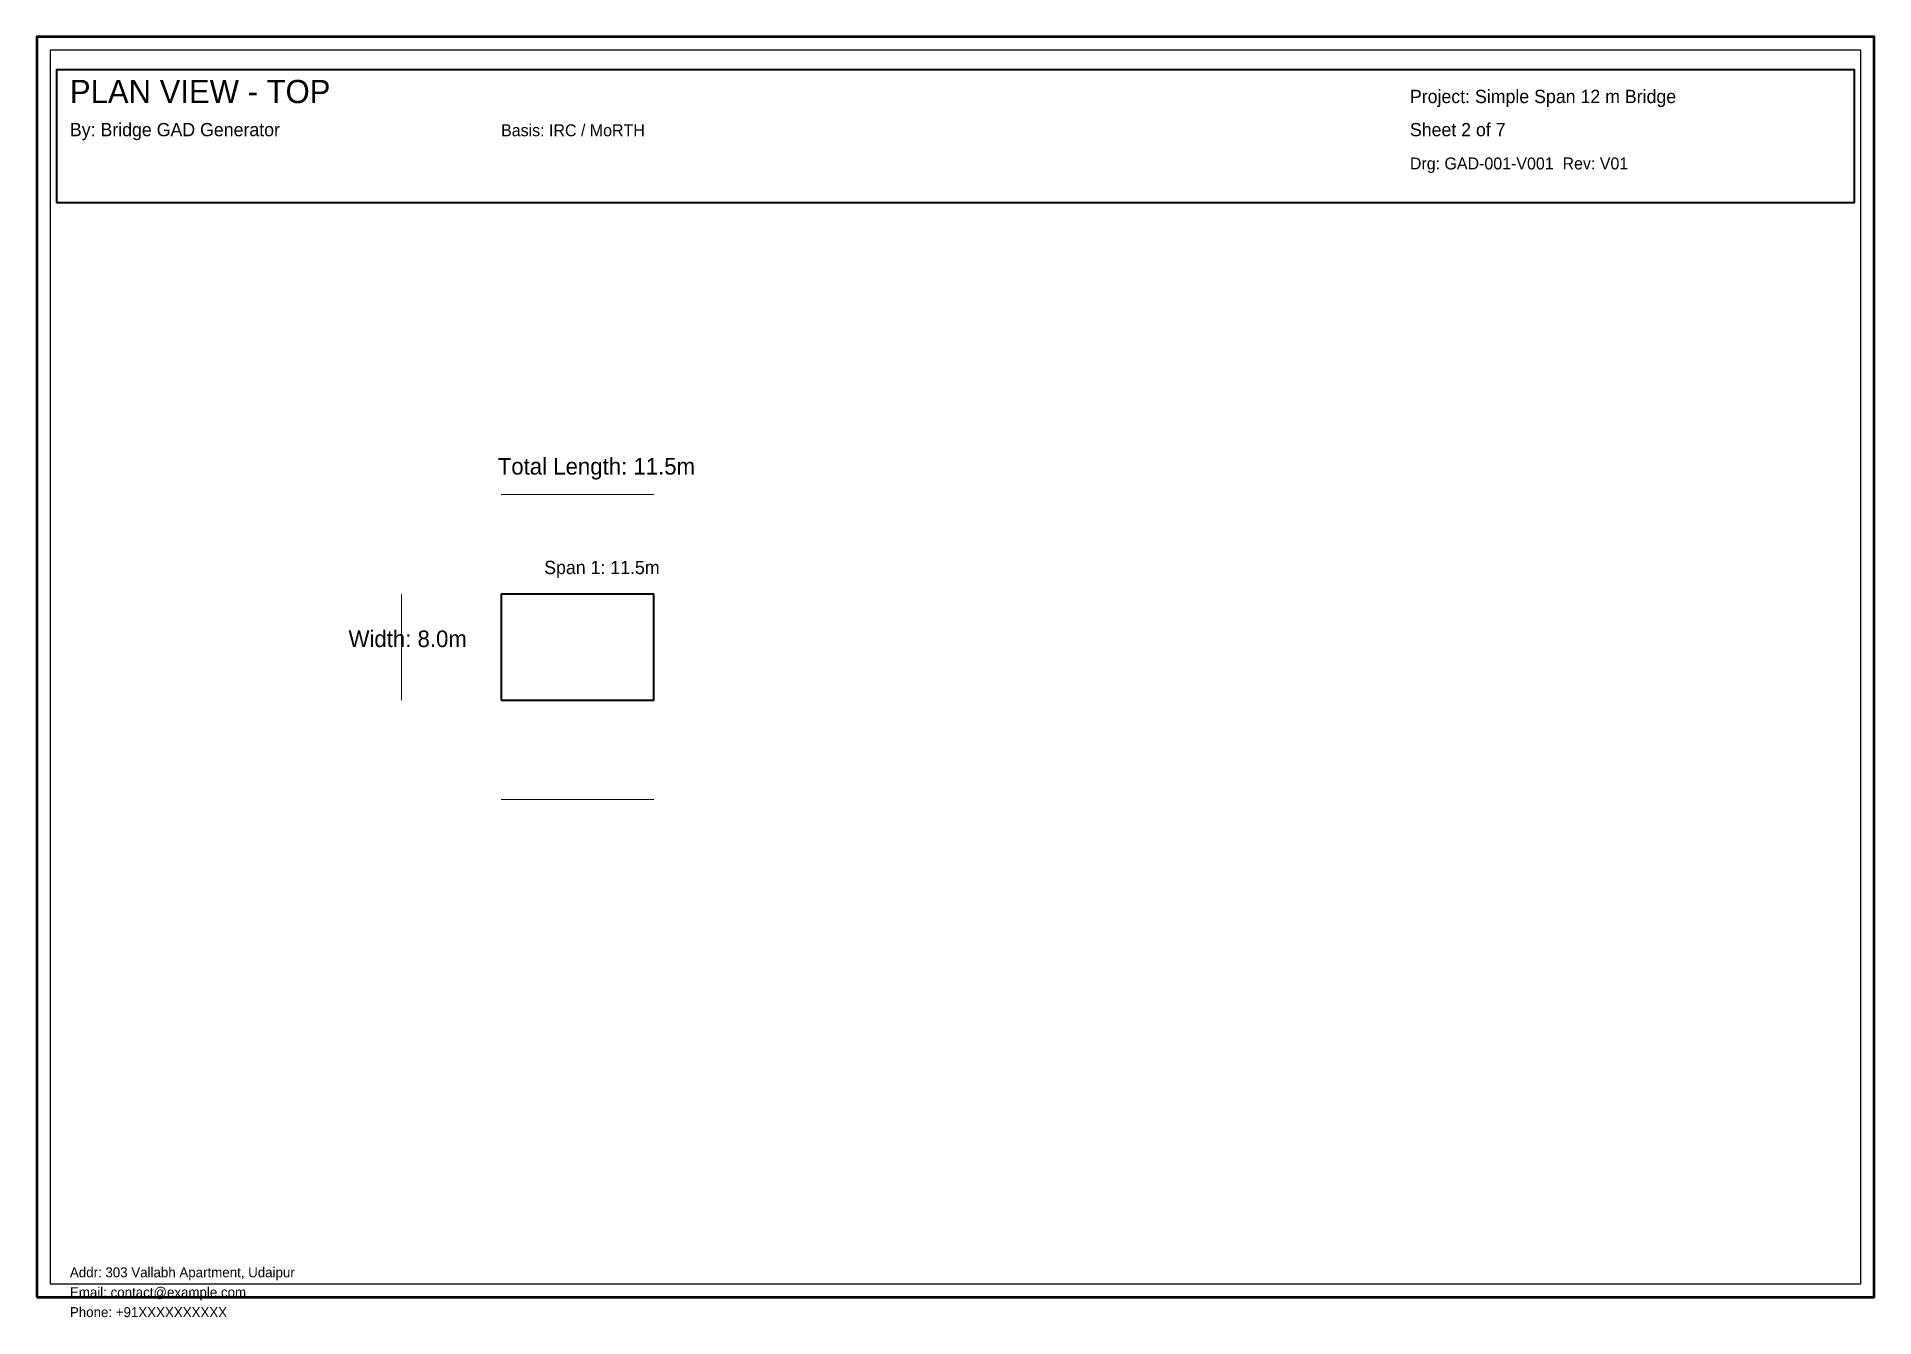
# Model space of a CAD drawing. Header units: metres. Extents: x 10 to 287, y 7 to 200.
import ezdxf

# ---------------------------------------------------------------- set-up
doc = ezdxf.new("R2010")
doc.units = ezdxf.units.M

msp = doc.modelspace()

# ---------------------------------------------------------------- linework, layer by layer
at = {"lineweight": 20}
msp.add_line((80, 131), (103, 131), dxfattribs=at)
at = {"lineweight": 15}
for p, q in [((65, 100), (65, 116)), ((80, 85), (103, 85))]:
    msp.add_line(p, q, dxfattribs=at)
at = {"lineweight": 50}
msp.add_lwpolyline([(10, 10), (287, 10), (287, 200), (10, 200), (10, 10)], dxfattribs=at)
at = {"lineweight": 25}
msp.add_lwpolyline([(12, 12), (285, 12), (285, 198), (12, 198), (12, 12)], dxfattribs=at)
at = {"lineweight": 35}
msp.add_lwpolyline([(13, 175), (284, 175), (284, 195), (13, 195), (13, 175)], dxfattribs=at)
at = {"color": 1, "lineweight": 40}
msp.add_lwpolyline([(80, 100), (103, 100), (103, 116), (80, 116), (80, 100)], dxfattribs=at)

# ---------------------------------------------------------------- texts
for s, height, p in [('PLAN VIEW - TOP', 3.5, (15, 190)), ('Project: Simple Span 12 m Bridge', 2, (217, 190)), ('By: Bridge GAD Generator', 2, (15, 185)), ('Basis: IRC / MoRTH', 1.8, (80, 185)), ('Sheet 2 of 7', 2, (217, 185)), ('Drg: GAD-001-V001  Rev: V01', 1.8, (217, 180)), ('Total Length: 11.5m', 2.5, (79.5, 134)), ('Span 1: 11.5m', 2, (86.5, 119)), ('Width: 8.0m', 2.5, (57, 108)), ('Addr: 303 Vallabh Apartment, Udaipur', 1.5, (15, 13)), ('Email: contact@example.com', 1.5, (15, 10)), ('Phone: +91XXXXXXXXXX', 1.5, (15, 7))]:
    msp.add_text(s, height=height).set_placement(p)

doc.saveas('drawing.dxf')
